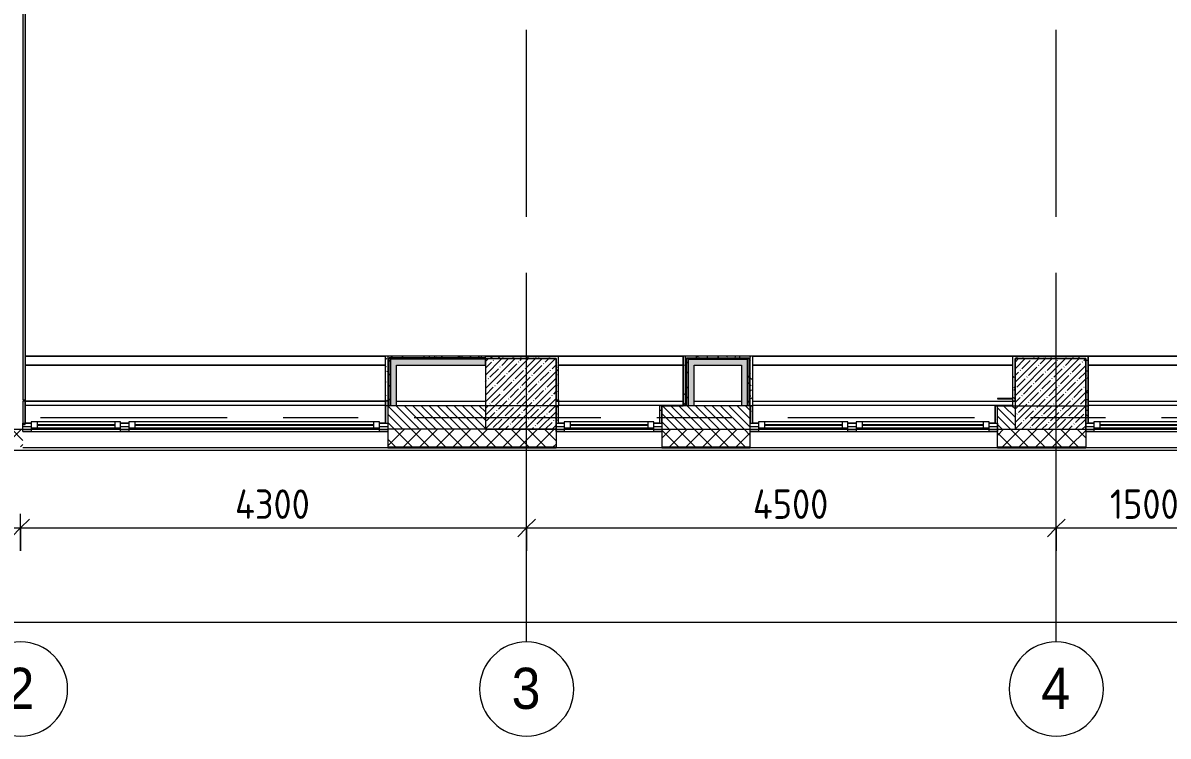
# Model space of a CAD drawing. Header units: millimetres. Extents: x -3708 to 187246, y -8553 to 29000.
# Drawn here: x 3730 to 13460, y -2706 to 3352 of the extents above; entities that cross this region are included whole.
import ezdxf

# ---------------------------------------------------------------- set-up
doc = ezdxf.new("R2010")
doc.units = ezdxf.units.MM
doc.linetypes.add('Осевая', pattern=[3175, 635, -476.25, 1587.5, -476.25])
for name, color, linetype, lineweight in [('A-ANNO-DIMS', 7, 'Continuous', 9), ('A-ANNO-DIMS-100', 7, 'Continuous', 9), ('A-GLAZ', 7, 'Continuous', 9), ('A-GLAZ-1', 7, 'Continuous', 13), ('A-WALL', 7, 'Continuous', 9), ('I-WALL', 7, 'Continuous', 9), ('S-COLS', 7, 'Continuous', 9), ('Оси', 7, 'Continuous', 9), ('Оси-1', 7, 'Continuous', 20), ('Оси-2', 7, 'Осевая', 9)]:
    doc.layers.add(name, color=color, linetype=linetype, lineweight=lineweight)
doc.layers.add('A-WALL-1', color=7, linetype='Continuous', lineweight=9, true_color=0x3c3c3c)
doc.layers.add('A-WALL-FNSH-1', color=7, linetype='Continuous', lineweight=9, true_color=0x3c3c3c)
doc.styles.add('Arial', font='arial.ttf', dxfattribs={"width": 0.9, "height": 350})
doc.styles.add('ISOCPEUR', font='isocpeur.ttf', dxfattribs={"width": 0.9, "height": 250})
doc.dimstyles.new('ISO-2_5_0_9К_БОЛЬШОЙ', dxfattribs={"dimscale": 304.8, "dimtxt": 248.995294, "dimasz": 0.492126, "dimexe": 0.393701, "dimexo": 0.984252, "dimgap": 0, "dimtad": 1, "dimdec": 0, "dimrnd": 10, "dimzin": 0, "dimdsep": 46, "dimtxsty": 'ISOCPEUR', "dimblk1": 'OBLIQUE', "dimblk2": 'OBLIQUE', "dimsah": 1, "dimcen": 0.09, "dimdle": 0.393701, "dimazin": 0, "dimtfac": 1, "dimtdec": 4, "dimtix": 1, "dimtmove": 0, "dimatfit": 3, "dimfxl": 1, "dimtvp": 1, "dimtolj": 1, "dimtzin": 0, "dimarcsym": 2})
pattern_1 = [(45, (0, 0), (-57.02463, 57.02463), []), (45, (57.025, 0), (-57.02463, 57.02463), [100.806, -20.161, 3.353, -16.808])]
pattern_2 = [(0, (0, 0), (121.92, 30.48), [10.058, -81.382, 10.058, -81.382, -487.68]), (0, (0, 0), (121.92, 30.48), [-182.88, 10.058, -172.822, 10.058, -81.382, -213.36]), (0, (0, 0), (121.92, 30.48), [-457.2, 10.058, -50.902, 10.058, -142.342]), (120, (45.72, 15.24), (-87.356454, 90.34582), [10.058, -81.382, 10.058, -81.382, -487.68]), (120, (45.72, 15.24), (-87.356454, 90.34582), [-182.88, 10.058, -172.822, 10.058, -81.382, -213.36]), (120, (45.72, 15.24), (-87.356454, 90.34582), [-457.2, 10.058, -50.902, 10.058, -142.342]), (240, (60.96, 76.2), (-34.563546, -120.82582), [10.058, -81.382, 10.058, -81.382, -487.68]), (240, (60.96, 76.2), (-34.563546, -120.82582), [-182.88, 10.058, -172.822, 10.058, -81.382, -213.36]), (240, (60.96, 76.2), (-34.563546, -120.82582), [-457.2, 10.058, -50.902, 10.058, -142.342])]
pattern_3 = [(45, (0, 0), (-106.066, 106.066), []), (135, (0, 0), (-106.066, -106.066), [])]

# ---------------------------------------------------------------- blocks, each defined once
blk = doc.blocks.new('120_Окно_СКБ_1Ст - 120_Окно_СКБ_1Ст 900х2500_h_-22445987-План заполнения и маркировки дверных проемов 1 этажа в осях 1-12')
at = {"layer": 'A-GLAZ'}
for p, q in [((450, -57), (-450, -57)), ((-430, -127), (-380, -127)), ((-330, -107), (330, -107)), ((330, -117), (-330, -117)), ((380, -127), (430, -127))]:
    blk.add_line(p, q, dxfattribs=at)
at = {"layer": 'A-GLAZ-1'}
for p, q in [((-450, -127), (-450, -57)), ((-450, -57), (-380, -57)), ((-380, -57), (-380, -127)), ((380, -87), (-380, -87)), ((-380, -87), (-380, -137)), ((-330, -137), (-330, -87)), ((330, -137), (330, -87)), ((380, -127), (380, -57)), ((380, -57), (450, -57)), ((380, -137), (380, -87)), ((450, -57), (450, -127)), ((-380, -127), (-450, -127)), ((-380, -137), (380, -137)), ((450, -127), (380, -127))]:
    blk.add_line(p, q, dxfattribs=at)
blk = doc.blocks.new('120_Окно_СКБ_2Ст - 120_Окно_СКБ_2Ст 2100х2500 _мал створка справа_-22445857-План заполнения и маркировки дверных проемов 1 этажа в осях 1-12')
at = {"layer": 'A-GLAZ'}
for p, q in [((1050, -57), (-1050, -57)), ((-1030, -127), (-980, -127)), ((-930, -107), (100, -107)), ((100, -117), (-930, -117)), ((150, -127), (220, -127)), ((270, -107), (930, -107)), ((930, -117), (270, -117)), ((980, -127), (1030, -127))]:
    blk.add_line(p, q, dxfattribs=at)
at = {"layer": 'A-GLAZ-1'}
for p, q in [((-1050, -127), (-1050, -57)), ((-1050, -57), (-980, -57)), ((-980, -57), (-980, -127)), ((150, -87), (-980, -87)), ((-980, -87), (-980, -137)), ((-930, -137), (-930, -87)), ((100, -137), (100, -87)), ((150, -127), (150, -57)), ((150, -57), (220, -57)), ((150, -137), (150, -87)), ((220, -57), (220, -127)), ((980, -87), (220, -87)), ((220, -87), (220, -137)), ((270, -137), (270, -87)), ((930, -137), (930, -87)), ((980, -127), (980, -57)), ((980, -57), (1050, -57)), ((980, -137), (980, -87)), ((1050, -57), (1050, -127)), ((-980, -127), (-1050, -127)), ((-980, -137), (150, -137)), ((220, -127), (150, -127)), ((220, -137), (980, -137)), ((1050, -127), (980, -127))]:
    blk.add_line(p, q, dxfattribs=at)
blk = doc.blocks.new('120_Окно_СКБ_2Ст - 120_Окно_СКБ_2Ст 2100х2500 _мал створка справа_-V9-План заполнения и маркировки дверных проемов 1 этажа в осях 1-12')
at = {"layer": 'A-GLAZ'}
for p, q in [((1050, -57), (-1050, -57)), ((-1030, -127), (-980, -127)), ((-930, -107), (100, -107)), ((100, -117), (-930, -117)), ((150, -127), (220, -127)), ((270, -107), (930, -107)), ((930, -117), (270, -117)), ((980, -127), (1030, -127))]:
    blk.add_line(p, q, dxfattribs=at)
at = {"layer": 'A-GLAZ-1'}
for p, q in [((-1050, -127), (-1050, -57)), ((-1050, -57), (-980, -57)), ((-980, -57), (-980, -127)), ((150, -87), (-980, -87)), ((-980, -87), (-980, -137)), ((-930, -137), (-930, -87)), ((100, -137), (100, -87)), ((150, -127), (150, -57)), ((150, -57), (220, -57)), ((150, -137), (150, -87)), ((220, -57), (220, -127)), ((980, -87), (220, -87)), ((220, -87), (220, -137)), ((270, -137), (270, -87)), ((930, -137), (930, -87)), ((980, -127), (980, -57)), ((980, -57), (1050, -57)), ((980, -137), (980, -87)), ((1050, -57), (1050, -127)), ((-980, -127), (-1050, -127)), ((-980, -137), (150, -137)), ((220, -127), (150, -127)), ((220, -137), (980, -137)), ((1050, -127), (980, -127))]:
    blk.add_line(p, q, dxfattribs=at)
blk = doc.blocks.new('120_Окно_СКБ_2Ст - 120_Окно_СКБ_2Ст 3100х2500 _мал_створка слева_-22446080-План заполнения и маркировки дверных проемов 1 этажа в осях 1-12')
at = {"layer": 'A-GLAZ'}
for p, q in [((1550, -57), (-1550, -57)), ((-1530, -127), (-1480, -127)), ((-1430, -107), (600, -107)), ((600, -117), (-1430, -117)), ((650, -127), (720, -127)), ((770, -107), (1430, -107)), ((1430, -117), (770, -117)), ((1480, -127), (1530, -127))]:
    blk.add_line(p, q, dxfattribs=at)
at = {"layer": 'A-GLAZ-1'}
for p, q in [((-1550, -127), (-1550, -57)), ((-1550, -57), (-1480, -57)), ((-1480, -57), (-1480, -127)), ((650, -87), (-1480, -87)), ((-1480, -87), (-1480, -137)), ((-1430, -137), (-1430, -87)), ((600, -137), (600, -87)), ((650, -127), (650, -57)), ((650, -57), (720, -57)), ((650, -137), (650, -87)), ((720, -57), (720, -127)), ((1480, -87), (720, -87)), ((720, -87), (720, -137)), ((770, -137), (770, -87)), ((1430, -137), (1430, -87)), ((1480, -127), (1480, -57)), ((1480, -57), (1550, -57)), ((1480, -137), (1480, -87)), ((1550, -57), (1550, -127)), ((-1480, -127), (-1550, -127)), ((-1480, -137), (650, -137)), ((720, -127), (650, -127)), ((720, -137), (1480, -137)), ((1550, -127), (1480, -127))]:
    blk.add_line(p, q, dxfattribs=at)
blk = doc.blocks.new('Зашивка приборов отопления18 - Зашивка приборов отопления-33281779-План заполнения и маркировки дверных проемов 1 этажа в осях 1-12')
at = {"layer": 'A-WALL'}
for p, q in [((12140, 520), (9931, 520)), ((12140, 445), (9930, 445)), ((9930, 445), (12140, 445)), ((9930, 105), (12140, 105)), ((12140, 105), (12140, 140.6))]:
    blk.add_line(p, q, dxfattribs=at)
blk = doc.blocks.new('Зашивка приборов отопления16 - Зашивка приборов отопления-33282046-План заполнения и маркировки дверных проемов 1 этажа в осях 1-12')
at = {"layer": 'A-WALL'}
for p, q in [((10970, 520), (9910, 520)), ((10970, 445), (9910, 445)), ((9910, 445), (10970, 445)), ((9910, 150), (9910, 105)), ((9910, 105), (10970.2, 105))]:
    blk.add_line(p, q, dxfattribs=at)
blk = doc.blocks.new('Зашивка приборов отопления17 - Зашивка приборов отопления-33282118-План заполнения и маркировки дверных проемов 1 этажа в осях 1-12')
at = {"layer": 'A-WALL'}
for p, q in [((10970, 520), (7910, 520)), ((10970, 445), (7910, 445)), ((7910, 445), (10970, 445)), ((7910, 150), (7910, 140)), ((7910, 105), (10970, 105))]:
    blk.add_line(p, q, dxfattribs=at)
blk = doc.blocks.new('Зашивка приборов отопления19 - Зашивка приборов отопления-33282289-План заполнения и маркировки дверных проемов 1 этажа в осях 1-12')
at = {"layer": 'A-WALL'}
for p, q in [((12120, 520), (10060, 520)), ((10060, 445), (12120, 445)), ((12120, 445), (10060.9, 445)), ((10060.9, 445), (10060.9, 105)), ((10060.9, 105), (12120, 105))]:
    blk.add_line(p, q, dxfattribs=at)
blk = doc.blocks.new('Ось сетки - D8-29747960-План заполнения и маркировки дверных проемов 1 этажа в осях 1-12')
at = {"layer": 'Оси-1'}
for start, end in [(360, 180), (180, 360)]:
    blk.add_arc((0, 0), 4, start, end, dxfattribs=at)
blk = doc.blocks.new('DIMBLOCK1-План заполнения и маркировки дверных проемов 1 этажа в осях 1-12')
at = {"layer": 'A-ANNO-DIMS-100'}
for p, q in [((110, -1131.5), (110, -817.6)), ((3710, -1131.5), (3710, -817.6)), ((-10, -937.6), (3710, -937.6)), ((110, -937.6), (110, -1131.5)), ((3710, -937.6), (3710, -1131.5))]:
    blk.add_line(p, q, dxfattribs=at)
at = {"layer": 'A-ANNO-DIMS-100', "lineweight": 20}
for p, q in [((110, -937.6), (185, -862.6)), ((3710, -937.6), (3785, -862.6)), ((110, -937.6), (35, -1012.6)), ((3710, -937.6), (3635, -1012.6))]:
    blk.add_line(p, q, dxfattribs=at)
at = {"layer": 'A-ANNO-DIMS-100', "color": 0, "insert": (1594, -611), "char_height": 250, "width": 758.478, "attachment_point": 1, "line_spacing_factor": 1.149209, "style": 'ISOCPEUR'}
blk.add_mtext('3600', dxfattribs=at)
blk = doc.blocks.new('_Oblique')
at = {"color": 0, "linetype": 'ByBlock', "lineweight": -2}
blk.add_line((-0.5, -0.5), (0.5, 0.5), dxfattribs=at)
blk = doc.blocks.new('DIMBLOCK2-План заполнения и маркировки дверных проемов 1 этажа в осях 1-12')
at = {"layer": 'A-ANNO-DIMS-100'}
for p, q in [((3710, -1131.5), (3710, -817.6)), ((8010, -1131.5), (8010, -817.6)), ((3710, -937.6), (8010, -937.6)), ((3710, -937.6), (3710, -1131.5)), ((8010, -937.6), (8010, -1131.5))]:
    blk.add_line(p, q, dxfattribs=at)
at = {"layer": 'A-ANNO-DIMS-100', "lineweight": 20}
for p, q in [((3710, -937.6), (3785, -862.6)), ((8010, -937.6), (8085, -862.6)), ((3710, -937.6), (3635, -1012.6)), ((8010, -937.6), (7935, -1012.6))]:
    blk.add_line(p, q, dxfattribs=at)
at = {"layer": 'A-ANNO-DIMS-100', "color": 0, "insert": (5532, -611), "char_height": 250, "width": 787.208, "attachment_point": 1, "line_spacing_factor": 1.149209, "style": 'ISOCPEUR'}
blk.add_mtext('4300', dxfattribs=at)
blk = doc.blocks.new('DIMBLOCK3-План заполнения и маркировки дверных проемов 1 этажа в осях 1-12')
at = {"layer": 'A-ANNO-DIMS-100'}
for p, q in [((8010, -1131.5), (8010, -817.6)), ((12510, -1131.5), (12510, -817.6)), ((8010, -937.6), (12510, -937.6)), ((8010, -937.6), (8010, -1131.5)), ((12510, -937.6), (12510, -1131.5))]:
    blk.add_line(p, q, dxfattribs=at)
at = {"layer": 'A-ANNO-DIMS-100', "lineweight": 20}
for p, q in [((8010, -937.6), (8085, -862.6)), ((12510, -937.6), (12585, -862.6)), ((8010, -937.6), (7935, -1012.6)), ((12510, -937.6), (12435, -1012.6))]:
    blk.add_line(p, q, dxfattribs=at)
at = {"layer": 'A-ANNO-DIMS-100', "color": 0, "insert": (9932, -611), "char_height": 250, "width": 787.208, "attachment_point": 1, "line_spacing_factor": 1.149209, "style": 'ISOCPEUR'}
blk.add_mtext('4500', dxfattribs=at)
blk = doc.blocks.new('DIMBLOCK4-План заполнения и маркировки дверных проемов 1 этажа в осях 1-12')
at = {"layer": 'A-ANNO-DIMS-100'}
for p, q in [((12510, -1131.5), (12510, -817.6)), ((14010, -1131.5), (14010, -817.6)), ((12510, -937.6), (14010, -937.6)), ((12510, -937.6), (12510, -1131.5)), ((14010, -937.6), (14010, -1131.5))]:
    blk.add_line(p, q, dxfattribs=at)
at = {"layer": 'A-ANNO-DIMS-100', "lineweight": 20}
for p, q in [((12510, -937.6), (12585, -862.6)), ((14010, -937.6), (14085, -862.6)), ((12510, -937.6), (12435, -1012.6)), ((14010, -937.6), (13935, -1012.6))]:
    blk.add_line(p, q, dxfattribs=at)
at = {"layer": 'A-ANNO-DIMS-100', "color": 0, "insert": (12965.5, -611), "char_height": 250, "width": 706.764, "attachment_point": 1, "line_spacing_factor": 1.149209, "style": 'ISOCPEUR'}
blk.add_mtext('1500', dxfattribs=at)
blk = doc.blocks.new('DIMBLOCK25-План заполнения и маркировки дверных проемов 1 этажа в осях 1-12')
at = {"layer": 'A-ANNO-DIMS-100'}
for p, q in [((110, -1931.5), (110, -1617.6)), ((38310, -1931.5), (38310, -1617.6)), ((-10, -1737.6), (38430, -1737.6)), ((110, -1737.6), (110, -1931.5)), ((38310, -1737.6), (38310, -1931.5))]:
    blk.add_line(p, q, dxfattribs=at)
at = {"layer": 'A-ANNO-DIMS-100', "lineweight": 20}
for p, q in [((110, -1737.6), (35, -1812.6)), ((110, -1737.6), (185, -1662.6)), ((38310, -1737.6), (38235, -1812.6)), ((38310, -1737.6), (38385, -1662.6))]:
    blk.add_line(p, q, dxfattribs=at)
at = {"layer": 'A-ANNO-DIMS-100', "color": 0, "insert": (18815, -1411), "char_height": 250, "width": 948.097, "attachment_point": 1, "line_spacing_factor": 1.149209, "style": 'ISOCPEUR'}
blk.add_mtext('38200', dxfattribs=at)

msp = doc.modelspace()

# ---------------------------------------------------------------- hatches: boundary and pattern name
at = {"layer": 'A-WALL'}
h = msp.add_hatch(dxfattribs=at)
h.set_pattern_fill('FP_33', color=256, style=0, pattern_type=2)
h.set_pattern_definition([(135, (0, 0), (-35.35534, -35.35534), [])])
h.paths.add_polyline_path([(6830, -100), (7660, -100), (7660, 100), (6830, 100), (6830, -80)])
h.paths.add_polyline_path([(28309.7, -100), (28309.7, 100), (27310, 100), (27310, -100), (27860.7, -100)])
h.paths.add_polyline_path([(22510, -100), (22635, -100), (22635, 100), (22510, 100), (22510, -80)])
h.paths.add_polyline_path([(21910, -100), (21910, 100), (21610, 100), (21610, -100)])
h.paths.add_polyline_path([(20510, -100), (20710, -100), (20710, 100), (19360, 100), (19360, -100), (19735.8, -100)])
h.paths.add_polyline_path([(25435, -100), (25560, -100), (25560, 100), (25435, 100), (25435, -80)])
h.paths.add_polyline_path([(12160, -100), (12160, 100), (12010, 100), (12010, -100)])
h.paths.add_polyline_path([(26160, -100), (26410, -100), (26410, 100), (26160, 100), (26160, -80)])
h.paths.add_polyline_path([(16510, -100), (16660, -100), (16660, 100), (16510, 100), (16510, -80)])
h.paths.add_polyline_path([(9338.7, -100), (9910, -100), (9910, 100), (9159.7, 100), (9159.7, -100)])
h.paths.add_polyline_path([(14860, -100), (15610, -100), (15610, 100), (14860, 100), (14860, -80)])
h = msp.add_hatch(dxfattribs=at)
h.set_pattern_fill('FP_8', color=256, style=0, pattern_type=2)
h.set_pattern_definition([(45, (0, 0), (-70.71068, 70.71068), []), (135, (0, 0), (-70.71068, -70.71068), [])])
h.paths.add_polyline_path([(27310, -250), (28309.7, -250), (28309.7, -100), (27310, -100), (27310, -211.8)])
h.paths.add_polyline_path([(33870, -250), (33870, -100), (33010, -100), (33010, -250), (33277.3, -250)])
h.paths.add_polyline_path([(35970, -250), (37090, -250), (37090, -100), (35970, -100), (35970, -190.3)])
h.paths.add_polyline_path([(38640, -250), (38640, -100), (37990, -100), (37990, -250)])
h.paths.add_polyline_path([(17027.5, -250), (17260, -250), (17260, -100), (16510, -100), (16510, -250)])
h.paths.add_polyline_path([(25435, -250), (26410, -250), (26410, -100), (25435, -100), (25435, -216.5)])
h.paths.add_polyline_path([(6830, -250), (8259.7, -250), (8259.7, -100), (6830, -100)])
h.paths.add_polyline_path([(9159.7, -250), (9910, -250), (9910, -100), (9159.7, -100), (9159.7, -118)])
h.paths.add_polyline_path([(19360, -250), (20710, -250), (20710, -100), (19360, -100), (19360, -231.6)])
h.paths.add_polyline_path([(22635, -250), (22635, -100), (21610, -100), (21610, -250), (22444.1, -250)])
h.paths.add_polyline_path([(29209.7, -250), (30210, -250), (30210, -100), (29209.7, -100), (29209.7, -207.1)])
h.paths.add_polyline_path([(15610, -250), (15610, -100), (14860, -100), (14860, -250)])
h.paths.add_polyline_path([(12760, -250), (12760, -100), (12010, -100), (12010, -250)])
h.paths.add_polyline_path([(3135, -250), (3730, -250), (3730, -100), (-260, -100), (-260, -250), (777.6, -250)])
at = {"layer": 'I-WALL'}
h = msp.add_hatch(dxfattribs=at)
h.set_pattern_fill('FP_86', color=256, style=0, pattern_type=2)
h.set_pattern_definition(pattern_2)
h.paths.add_polyline_path([(3750, 150), (3750, 7693), (3730, 7693), (3730, 150)])
h = msp.add_hatch(dxfattribs=at)
h.set_pattern_fill('FP_86', color=256, style=0, pattern_type=2)
h.set_pattern_definition(pattern_2)
h.paths.add_polyline_path([(6810, 100), (6830, 100), (6830, 520), (6810, 520), (6810, 105)])
h = msp.add_hatch(dxfattribs=at)
h.set_pattern_fill('FP_86', color=256, style=0, pattern_type=2)
h.set_pattern_definition(pattern_2)
h.paths.add_polyline_path([(8279.7, 500), (8279.7, 520), (6830, 520), (6830, 500), (8260, 500)])
h = msp.add_hatch(dxfattribs=at)
h.set_pattern_fill('FP_87', color=256, style=0, pattern_type=2)
h.set_pattern_definition(pattern_3)
h.paths.add_polyline_path([(6842.5, 100), (6842.3, 500), (6830, 500), (6830, 100)])
h = msp.add_hatch(dxfattribs=at)
h.set_pattern_fill('FP_87', color=256, style=0, pattern_type=2)
h.set_pattern_definition(pattern_3)
h.paths.add_polyline_path([(6855, 100), (6855, 500), (6842.5, 500), (6842.5, 100)])
h = msp.add_hatch(dxfattribs=at)
h.set_pattern_fill('FP_87', color=256, style=0, pattern_type=2)
h.set_pattern_definition(pattern_3)
h.paths.add_polyline_path([(7660, 495), (7660, 500), (6855, 500), (6855, 495), (7548.4, 495)])
for points in [[(6855, 100), (6905, 100), (6905, 495), (6855, 495), (6855, 128.4)], [(7660, 445), (7660, 495), (6905, 495), (6905, 445), (7548.4, 445)], [(9835, 445), (9835, 495), (9384.7, 495), (9384.7, 445), (9579.6, 445)], [(9835, 100), (9885, 100), (9885, 495), (9835, 495), (9835, 127.5)], [(9384.7, 100), (9434.7, 100), (9434.7, 445), (9384.7, 445), (9384.7, 125)]]:
    msp.add_hatch(color=256, dxfattribs=at).paths.add_polyline_path(points)
h = msp.add_hatch(dxfattribs=at)
h.set_pattern_fill('FP_86', color=256, style=0, pattern_type=2)
h.set_pattern_definition(pattern_2)
h.paths.add_polyline_path([(8279.7, 150), (8279.7, 500), (8260, 500), (8260, 150)])
h = msp.add_hatch(dxfattribs=at)
h.set_pattern_fill('FP_86', color=256, style=0, pattern_type=2)
h.set_pattern_definition(pattern_2)
h.paths.add_polyline_path([(9910, 500), (9931, 500), (9930, 520), (9339.7, 520), (9339.7, 500), (9885, 500)])
h = msp.add_hatch(dxfattribs=at)
h.set_pattern_fill('FP_86', color=256, style=0, pattern_type=2)
h.set_pattern_definition(pattern_2)
h.paths.add_polyline_path([(9339.7, 100), (9359.7, 100), (9359.7, 500), (9339.7, 500), (9339.7, 101)])
h = msp.add_hatch(dxfattribs=at)
h.set_pattern_fill('FP_87', color=256, style=0, pattern_type=2)
h.set_pattern_definition(pattern_3)
h.paths.add_polyline_path([(9372.2, 100), (9372.2, 500), (9359.7, 500), (9359.7, 100)])
h = msp.add_hatch(dxfattribs=at)
h.set_pattern_fill('FP_87', color=256, style=0, pattern_type=2)
h.set_pattern_definition(pattern_3)
h.paths.add_polyline_path([(9372.2, 495), (9885, 495), (9885, 500), (9372.2, 500)])
h = msp.add_hatch(dxfattribs=at)
h.set_pattern_fill('FP_87', color=256, style=0, pattern_type=2)
h.set_pattern_definition(pattern_3)
h.paths.add_polyline_path([(9372.2, 100), (9384.7, 101), (9384.7, 495), (9372.2, 494.7), (9372.2, 101)])
h = msp.add_hatch(dxfattribs=at)
h.set_pattern_fill('FP_87', color=256, style=0, pattern_type=2)
h.set_pattern_definition(pattern_3)
h.paths.add_polyline_path([(9885, 100), (9897.5, 100), (9897.5, 500), (9885, 500), (9885, 134.1)])
h = msp.add_hatch(dxfattribs=at)
h.set_pattern_fill('FP_87', color=256, style=0, pattern_type=2)
h.set_pattern_definition(pattern_3)
h.paths.add_polyline_path([(9910, 100), (9910, 500), (9897.5, 500), (9897.5, 100)])
h = msp.add_hatch(dxfattribs=at)
h.set_pattern_fill('FP_86', color=256, style=0, pattern_type=2)
h.set_pattern_definition(pattern_2)
h.paths.add_polyline_path([(9930, 100), (9930, 500), (9910, 500), (9910, 100)])
h = msp.add_hatch(dxfattribs=at)
h.set_pattern_fill('FP_86', color=256, style=0, pattern_type=2)
h.set_pattern_definition(pattern_2)
h.paths.add_polyline_path([(12160, 140.6), (12160, 520), (12140, 520), (12140, 140.6)])
h = msp.add_hatch(dxfattribs=at)
h.set_pattern_fill('FP_86', color=256, style=0, pattern_type=2)
h.set_pattern_definition(pattern_2)
h.paths.add_polyline_path([(12160, 500), (12780, 500), (12780, 520), (12160, 520)])
h = msp.add_hatch(dxfattribs=at)
h.set_pattern_fill('FP_86', color=256, style=0, pattern_type=2)
h.set_pattern_definition(pattern_2)
h.paths.add_polyline_path([(12780, 100), (12780, 500), (12760, 500), (12760, 100), (12776.4, 100)])
h = msp.add_hatch(dxfattribs=at)
h.set_pattern_fill('FP_86', color=256, style=0, pattern_type=2)
h.set_pattern_definition(pattern_2)
h.paths.add_polyline_path([(3750, -60), (3750, 140), (3730, 140), (3730, -60)])
h = msp.add_hatch(dxfattribs=at)
h.set_pattern_fill('FP_86', color=256, style=0, pattern_type=2)
h.set_pattern_definition(pattern_2)
h.paths.add_polyline_path([(6825.5, -48), (6830, -48), (6830, 100), (6810, 100), (6810, -48)])
h = msp.add_hatch(dxfattribs=at)
h.set_pattern_fill('FP_86', color=256, style=0, pattern_type=2)
h.set_pattern_definition(pattern_2)
h.paths.add_polyline_path([(8279.7, -48), (8279.7, 100), (8260, 100), (8260, -48)])
h = msp.add_hatch(dxfattribs=at)
h.set_pattern_fill('FP_86', color=256, style=0, pattern_type=2)
h.set_pattern_definition(pattern_2)
h.paths.add_polyline_path([(9159.7, -48), (9159.7, 100), (9139.7, 99.2), (9139.7, -48)])
h = msp.add_hatch(dxfattribs=at)
h.set_pattern_fill('FP_86', color=256, style=0, pattern_type=2)
h.set_pattern_definition(pattern_2)
h.paths.add_polyline_path([(9930, -48), (9930, 100), (9910, 100), (9910, -48)])
h = msp.add_hatch(dxfattribs=at)
h.set_pattern_fill('FP_86', color=256, style=0, pattern_type=2)
h.set_pattern_definition(pattern_2)
h.paths.add_polyline_path([(12010, -48), (12010, 100), (11990, 100), (11990, -48)])
h = msp.add_hatch(dxfattribs=at)
h.set_pattern_fill('FP_86', color=256, style=0, pattern_type=2)
h.set_pattern_definition(pattern_2)
h.paths.add_polyline_path([(12780, -48), (12780, 100), (12760, 100), (12760, -48), (12762.9, -48)])
at = {"layer": 'S-COLS'}
h = msp.add_hatch(dxfattribs=at)
h.set_pattern_fill('FP_1', color=256, style=0, pattern_type=2)
h.set_pattern_definition(pattern_1)
h.paths.add_polyline_path([(8260, -100), (8260, 500), (7660, 500), (7660, -100)])
h = msp.add_hatch(dxfattribs=at)
h.set_pattern_fill('FP_1', color=256, style=0, pattern_type=2)
h.set_pattern_definition(pattern_1)
h.paths.add_polyline_path([(12160, -100), (12760, -100), (12760, 500), (12160, 500), (12160, -80)])

# ---------------------------------------------------------------- linework, layer by layer
at = {"layer": 'A-WALL'}
for p, q in [((6810, 141), (6810, 520)), ((6842.5, 100), (6842.5, 507.5)), ((7660, 507.5), (6842.5, 507.5)), ((6855, 100), (6855, 495)), ((7660, 495), (6855, 495)), ((9339.7, 100), (9339.7, 520)), ((9372.2, 507.5), (9897.5, 507.5)), ((9372.2, 100), (9372.2, 507.5)), ((9384.7, 495), (9885, 495)), ((9384.7, 100), (9384.7, 495)), ((9885, 495), (9885, 100)), ((9897.5, 507.5), (9897.5, 100)), ((9931, 500), (9930, 500)), ((9930, 500), (9930, 100)), ((9159.7, 100), (9339.7, 100)), ((8259.7, -100), (6830, -100)), ((8260, -100), (15610, -100)), ((38640, -280), (-290, -280)), ((6830, -258), (3730, -258)), ((6830, -250), (8259.7, -250)), ((6830, -253), (8259.7, -253)), ((9159.7, -258), (8259.7, -258)), ((9159.7, -250), (9910, -250)), ((9159.7, -253), (9910, -253)), ((12010, -258), (9910, -258)), ((12010, -250), (12760, -250)), ((12010, -253), (12760, -253)), ((14860, -258), (12760, -258))]:
    msp.add_line(p, q, dxfattribs=at)
at = {"layer": 'A-WALL-1'}
for p, q in [((3730, 7693), (3730, 150)), ((7660, 520), (6810, 520)), ((6830, 520), (6830, -250)), ((6830, 500), (8259.7, 500)), ((7660, 445), (7660, 520)), ((8259.7, 500), (8259.7, 150)), ((8279.7, 150), (8279.7, 520)), ((9930, 520), (9339.7, 520)), ((9359.7, 100), (9359.7, 520)), ((9359.7, 500), (9910, 500)), ((9910, -250), (9910, 520)), ((9931, 500), (9931, 520)), ((12780, 520), (12140, 520)), ((12160, 140.6), (12160, 500)), ((12160, 500), (12760, 500)), ((12760, 500), (12760, -250)), ((6905, 100), (6905, 445)), ((6905, 445), (7660, 445)), ((9434.7, 445), (9835, 445)), ((9434.7, 100), (9434.7, 445)), ((9835, 445), (9835, 100)), ((3730, 150), (3750, 150)), ((3730, 140), (3730, -60)), ((3750, 140), (3730, 140)), ((3750, -60), (3750, 140)), ((6810, 141), (6810, -48)), ((6830, 140), (6810, 140)), ((8279.7, 100), (6810, 100)), ((8259.7, 150), (8279.7, 150)), ((8259.7, 100), (8259.7, -250)), ((8279.7, -48), (8279.7, 100)), ((9139.7, 100), (9139.7, -48)), ((9159.7, 100), (9139.7, 100)), ((9159.7, 100), (9159.7, -250)), ((9159.7, -48), (9159.7, 100)), ((9930, 100), (9339.7, 100)), ((9910, 100), (9910, -48)), ((9930, -48), (9930, 100)), ((11990, 100), (12780, 100)), ((11990, 100), (11990, -48)), ((12010, -250), (12010, 100)), ((12140, 140.6), (12160, 140.6)), ((12780, 100), (12780, 141)), ((3730, -60), (3750, -60)), ((6810, -48), (6830, -48)), ((8259.7, -48), (8279.7, -48)), ((9139.7, -48), (9159.7, -48)), ((9910, -48), (9930, -48)), ((11990, -48), (12010, -48)), ((12760, -48), (12780, -48)), ((-110, -100), (6830, -100))]:
    msp.add_line(p, q, dxfattribs=at)
at = {"layer": 'A-WALL-FNSH-1'}
for p, q in [((3750, 7690), (3750, 141)), ((3751, 141), (3751, 7690)), ((8280.2, 521), (6809, 521)), ((6809, 520), (6809, 141)), ((7660, 520), (8279.7, 520)), ((8280.7, 150), (8280.7, 521)), ((9338.7, 521), (9338.7, 100)), ((9930.5, 521), (9340.2, 521)), ((9931, 520), (9931, 521)), ((9931, 140.6), (9931, 500)), ((12139, 521.5), (12139, 140.6)), ((12781, 521.5), (12139, 521.5)), ((12140, 140.6), (12140, 520.5)), ((12140, 520.5), (12780, 520.5)), ((12780, 520.5), (12780, 141)), ((12781, 141), (12781, 521.5)), ((3750, 141), (3751, 141)), ((3750, 140), (3750, -48)), ((3751, 140), (3750, 140)), ((3751, -48), (3751, 139)), ((6809, 141), (6810, 141)), ((6809, 140), (6809, -48)), ((8279.7, 150), (8280.7, 150)), ((8280.7, 100), (8279.7, 100)), ((8280.7, -48), (8280.7, 100)), ((9138.7, 100), (9138.7, -48)), ((9139.7, 100), (9138.7, 100)), ((9339.7, 101), (9159.7, 101)), ((9159.7, 101), (9159.7, 100)), ((9930, 140.6), (9931, 140.6)), ((9931, 100), (9930, 100)), ((9931, -48), (9931, 100)), ((11989, 100), (11989, -48)), ((11990, 100), (11989, 100)), ((12140, 160.9), (12010, 160.9)), ((12010, 160.9), (12010, 159.9)), ((12010, 159.9), (12140, 159.9)), ((12139, 140.6), (12140, 140.6)), ((12780, 141), (12781, 141)), ((12780, 100), (12780, -48)), ((12781, 100), (12780, 100)), ((12781, -48), (12781, 100)), ((3750, -48), (3751, -48)), ((6809, -48), (6810, -48)), ((8279.7, -48), (8280.7, -48)), ((9138.7, -48), (9139.7, -48)), ((9930, -48), (9931, -48)), ((11989, -48), (11990, -48)), ((12780, -48), (12781, -48)), ((6830, -250), (6830, -258)), ((6830, -258), (8259.7, -258)), ((8259.7, -258), (8259.7, -250)), ((9159.7, -250), (9159.7, -258)), ((9159.7, -258), (9910, -258)), ((9910, -258), (9910, -250)), ((12010, -250), (12010, -258)), ((12010, -258), (12760, -258)), ((12760, -258), (12760, -250))]:
    msp.add_line(p, q, dxfattribs=at)
at = {"layer": 'I-WALL'}
for p, q in [((3751, 521), (6809, 521)), ((6809, 520), (3751, 520)), ((6809, 520), (6809, 521)), ((8280.2, 521), (9340.2, 521)), ((8280.2, 521), (8280.2, 520)), ((9339.7, 520), (8280.2, 520)), ((9340.2, 521), (9340.2, 520)), ((9930.5, 521), (12139.5, 521)), ((9930.5, 521), (9930.5, 520)), ((12139.5, 520), (9931, 520)), ((12139.5, 521), (12139.5, 520)), ((12780.5, 521), (14839, 521)), ((12780.5, 520), (12780.5, 520.5)), ((14839, 520), (12781, 520)), ((3751, 140), (6810, 140)), ((3751, 140), (3751, 139)), ((6810, 139), (3751, 139)), ((6905, 140), (7660, 140)), ((8260, 140), (9338.7, 140)), ((9434.7, 140), (9835, 140)), ((9930, 140), (12160, 140)), ((12780, 140), (14840, 140)), ((3800, -80), (3730, -80)), ((4630, -80), (4560, -80)), ((6830, -80), (6760, -80)), ((8329.7, -80), (8260, -80)), ((9159.7, -80), (9089.7, -80)), ((9980, -80), (9910, -80)), ((10810, -80), (10740, -80)), ((12010, -80), (11940, -80)), ((12830, -80), (12760, -80))]:
    msp.add_line(p, q, dxfattribs=at)
at = {"layer": 'S-COLS'}
for p, q in [((8260, 500), (7660, 500)), ((7660, 500), (7660, -100)), ((8260, -100), (8260, 500)), ((12760, 500), (12160, 500)), ((12160, 500), (12160, -100)), ((12760, -100), (12760, 500)), ((7660, -100), (8260, -100)), ((12160, -100), (12760, -100))]:
    msp.add_line(p, q, dxfattribs=at)
at = {"layer": 'Оси'}
for p, q in [((8010, -1906.3), (8010, 593.7)), ((12510, -1906.3), (12510, 593.7))]:
    msp.add_line(p, q, dxfattribs=at)
at = {"layer": 'Оси-2'}
for p, q in [((8010, 593.7), (8010, 24898.1)), ((12510, 593.7), (12510, 24898.1)), ((-407.8, 0), (35810, 0))]:
    msp.add_line(p, q, dxfattribs=at)

# ---------------------------------------------------------------- block references
at = {"layer": 'A-GLAZ', "rotation": 180}
for name, p in [('120_Окно_СКБ_2Ст - 120_Окно_СКБ_2Ст 3100х2500 _мал_створка слева_-22446080-План заполнения и маркировки дверных проемов 1 этажа в осях 1-12', (5280, -175)), ('120_Окно_СКБ_1Ст - 120_Окно_СКБ_1Ст 900х2500_h_-22445987-План заполнения и маркировки дверных проемов 1 этажа в осях 1-12', (8709.7, -175)), ('120_Окно_СКБ_2Ст - 120_Окно_СКБ_2Ст 2100х2500 _мал створка справа_-22445857-План заполнения и маркировки дверных проемов 1 этажа в осях 1-12', (10960, -175)), ('120_Окно_СКБ_2Ст - 120_Окно_СКБ_2Ст 2100х2500 _мал створка справа_-V9-План заполнения и маркировки дверных проемов 1 этажа в осях 1-12', (13810, -175))]:
    msp.add_blockref(name, p, dxfattribs=at)
at = {"layer": 'A-WALL'}
for name, p in [('Зашивка приборов отопления17 - Зашивка приборов отопления-33282118-План заполнения и маркировки дверных проемов 1 этажа в осях 1-12', (-4160, 0)), ('Зашивка приборов отопления16 - Зашивка приборов отопления-33282046-План заполнения и маркировки дверных проемов 1 этажа в осях 1-12', (-1630.3, 0)), ('Зашивка приборов отопления18 - Зашивка приборов отопления-33281779-План заполнения и маркировки дверных проемов 1 этажа в осях 1-12', (0, 0)), ('Зашивка приборов отопления19 - Зашивка приборов отопления-33282289-План заполнения и маркировки дверных проемов 1 этажа в осях 1-12', (2720, 0))]:
    msp.add_blockref(name, p, dxfattribs=at)
at = {"layer": 'Оси-1', "xscale": 99.99999999999993, "yscale": 99.99999999999993, "zscale": 99.99999999999993}
for p in [(3710, -2306.3), (8010, -2306.3), (12510, -2306.3)]:
    msp.add_blockref('Ось сетки - D8-29747960-План заполнения и маркировки дверных проемов 1 этажа в осях 1-12', p, dxfattribs=at)

# ---------------------------------------------------------------- texts
at = {"layer": 'Оси', "char_height": 350, "width": 303.038, "attachment_point": 1, "style": 'Arial'}
for s, insert in [('\\fArial|b0|i0|c204|p34|;\\W.9;2', (3582.5, -2125.6)), ('\\fArial|b0|i0|c204|p34|;\\W.9;3', (7882.5, -2125.6)), ('\\fArial|b0|i0|c204|p34|;\\W.9;4', (12382.5, -2125.6))]:
    msp.add_mtext(s, dxfattribs=dict(at, insert=insert))

# ---------------------------------------------------------------- dimensions: what is measured, and where the dimension line sits
at = {"layer": 'A-ANNO-DIMS'}
for base, p1, p2, override, picture, middle in [((3710, -937.6), (110, -831.5), (3710, -831.5), {"dimpost": '<>', "dimfxl": 3599.999993}, 'DIMBLOCK1-План заполнения и маркировки дверных проемов 1 этажа в осях 1-12', (1910, -812.6)), ((8010, -937.6), (3710, -831.5), (8010, -831.5), {"dimpost": '<>', "dimfxl": 4299.999972}, 'DIMBLOCK2-План заполнения и маркировки дверных проемов 1 этажа в осях 1-12', (5860, -812.6)), ((12510, -937.6), (8010, -831.5), (12510, -831.5), {"dimpost": '<>', "dimfxl": 4500}, 'DIMBLOCK3-План заполнения и маркировки дверных проемов 1 этажа в осях 1-12', (10260, -812.6)), ((14010, -937.6), (12510, -831.5), (14010, -831.5), {"dimpost": '<>', "dimfxl": 1500}, 'DIMBLOCK4-План заполнения и маркировки дверных проемов 1 этажа в осях 1-12', (13260, -812.6)), ((38310, -1737.6), (110, -1631.5), (38310, -1631.5), {"dimpost": '<>', "dimfxl": 38199.999966}, 'DIMBLOCK25-План заполнения и маркировки дверных проемов 1 этажа в осях 1-12', (19210, -1612.6))]:
    dim = msp.add_linear_dim(base=base, p1=p1, p2=p2, dimstyle='ISO-2_5_0_9К_БОЛЬШОЙ', override=override, dxfattribs=at)
    dim.commit()
    dim.dimension.update_dxf_attribs({"geometry": picture, "text_midpoint": middle})

doc.saveas('drawing.dxf')
